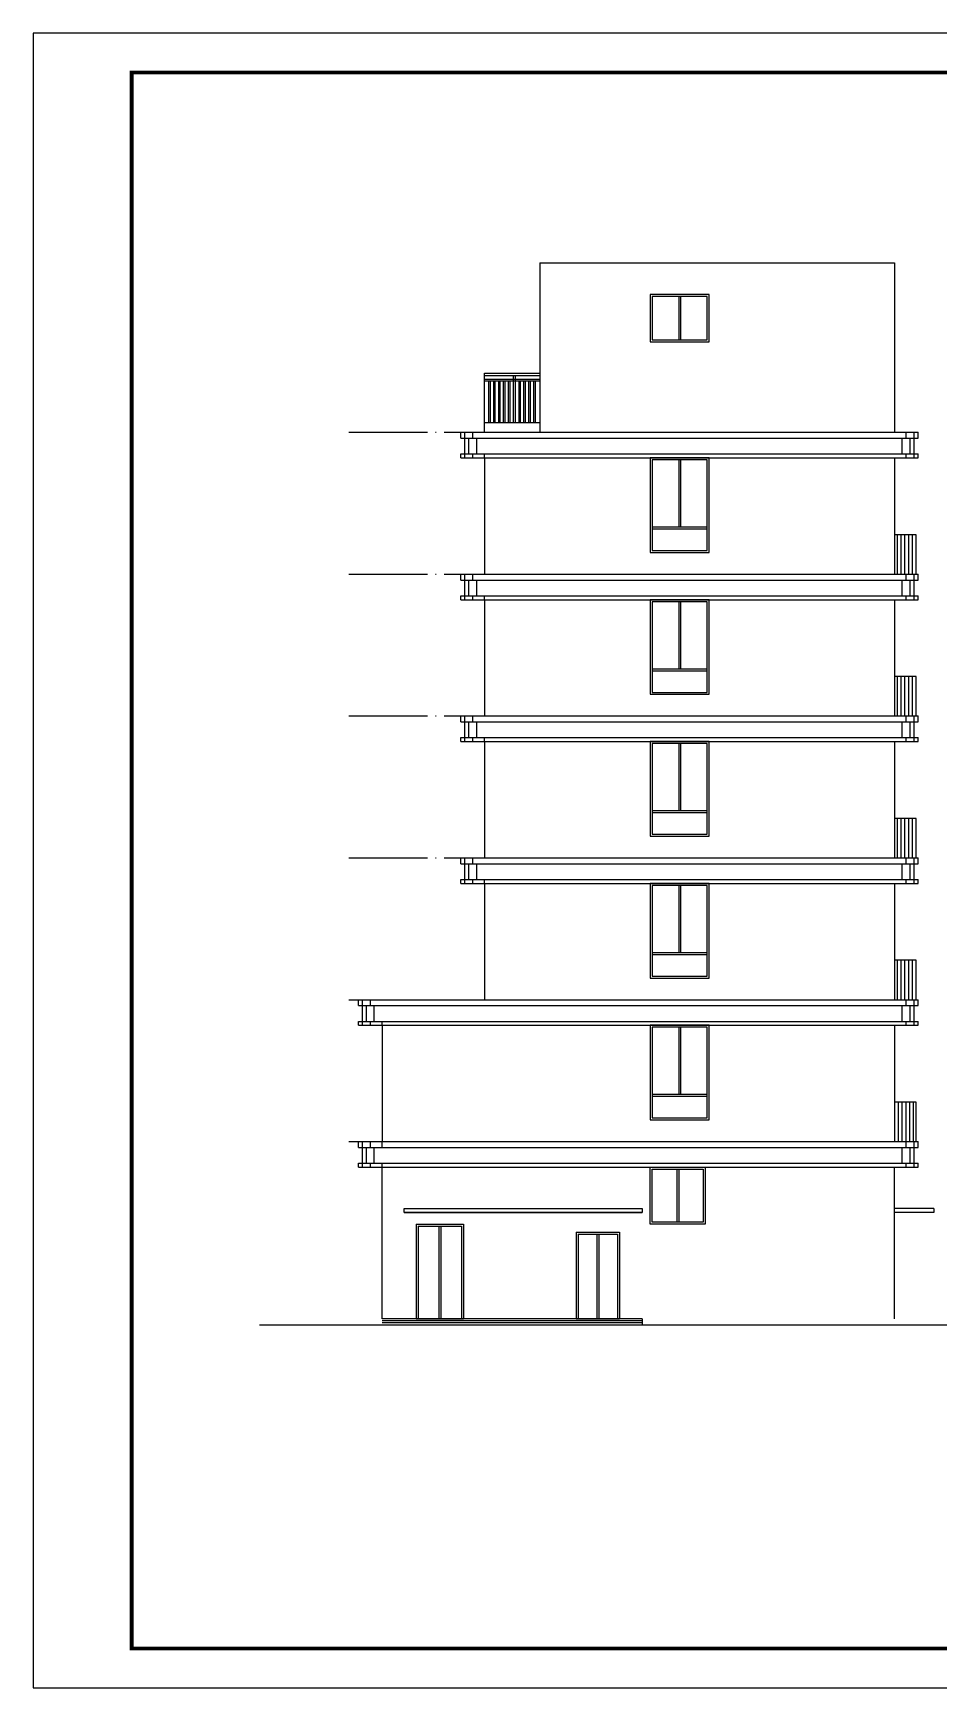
# Model space of a CAD drawing. Extents: x -1041549 to 749950, y -354245 to 17554.
# Drawn here: x -725907 to -702920, y -189936 to -147936 of the extents above; entities that cross this region are included whole.
import ezdxf

# ---------------------------------------------------------------- set-up
doc = ezdxf.new("R2010")
doc.units = 0
doc.header["$LTSCALE"] = 1000
doc.header["$MEASUREMENT"] = 0
doc.linetypes.add('DOTE', pattern=[2.42, 2, -0.2, 0.02, -0.2])
for name, color, linetype in [('a43', 43, 'Continuous'), ('DOTE', 1, 'Continuous'), ('PUB_TITLE', 4, 'Continuous')]:
    doc.layers.add(name, color=color, linetype=linetype)

# ---------------------------------------------------------------- blocks, each defined once
blk = doc.blocks.new('A$Cb2a1491b')
h = blk.add_hatch()
h.set_pattern_fill('LINE', color=8, scale=100, angle=90)
h.set_pattern_definition([(90, (1057989.68, 470275.95), (-95.25, 6e-15), [])])
h.paths.add_polyline_path([(14150, 0), (14150, 1000), (13600, 1000), (13600, 0)])
at = {"color": 2}
for p, q in [((0, 3600), (14200, 3600)), ((0, 3450), (0, 3600)), ((0, 3450), (14200, 3450)), ((100, 3050), (100, 3450)), ((14100, 3050), (14100, 3450)), ((14200, 3450), (14200, 3600)), ((0, 3050), (14200, 3050)), ((0, 2950), (0, 3050)), ((0, 2950), (14200, 2950)), ((14200, 2950), (14200, 3050))]:
    blk.add_line(p, q, dxfattribs=at)
at = {"color": 8}
for p, q in [((100, 3450), (100, 3600)), ((200, 3050), (200, 3450)), ((300, 3450), (300, 3600)), ((400, 3050), (400, 3450)), ((13800, 3050), (13800, 3450)), ((13900, 3450), (13900, 3600)), ((14000, 3050), (14000, 3450)), ((14100, 3450), (14100, 3600)), ((100, 2950), (100, 3050)), ((300, 2950), (300, 3050)), ((600, 2950), (600, 3050)), ((13900, 2950), (13900, 3050)), ((14100, 2950), (14100, 3050))]:
    blk.add_line(p, q, dxfattribs=at)
for p, q in [((600, 2950), (600, 0)), ((13600, 2950), (13600, 0))]:
    blk.add_line(p, q)
at = {"color": 4}
for p, q in [((8125, 2900), (8125, 1200)), ((8175, 2900), (8175, 1200)), ((7450, 1200), (8850, 1200)), ((7450, 1150), (8850, 1150))]:
    blk.add_line(p, q, dxfattribs=at)
at = {"color": 2}
blk.add_lwpolyline([(8900, 2950), (7400, 2950), (7400, 550), (8900, 550)], close=True, dxfattribs=at)
at = {"color": 4}
blk.add_lwpolyline([(8850, 2900), (7450, 2900), (7450, 600), (8850, 600)], close=True, dxfattribs=at)
at = {"color": 6}
blk.add_lwpolyline([(14150, 1000), (13600, 1000), (13600, 0), (14150, 0)], close=True, dxfattribs=at)
blk = doc.blocks.new('A$Ccf6f5267')
h = blk.add_hatch()
h.set_pattern_fill('LINE', color=8, scale=100, angle=90)
h.set_pattern_definition([(90, (1055389.68, 470275.95), (-95.25, 6e-15), [])])
h.paths.add_polyline_path([(11550, 0), (11550, 1000), (11000, 1000), (11000, 0)])
at = {"color": 2}
for p, q in [((0, 3600), (11600, 3600)), ((0, 3450), (0, 3600)), ((0, 3450), (11600, 3450)), ((100, 3050), (100, 3450)), ((11500, 3050), (11500, 3450)), ((11600, 3450), (11600, 3600)), ((0, 3050), (11600, 3050)), ((0, 2950), (0, 3050)), ((0, 2950), (11600, 2950)), ((11600, 2950), (11600, 3050))]:
    blk.add_line(p, q, dxfattribs=at)
at = {"color": 8}
for p, q in [((100, 3450), (100, 3600)), ((200, 3050), (200, 3450)), ((300, 3450), (300, 3600)), ((400, 3050), (400, 3450)), ((11200, 3050), (11200, 3450)), ((11300, 3450), (11300, 3600)), ((11400, 3050), (11400, 3450)), ((11500, 3450), (11500, 3600)), ((100, 2950), (100, 3050)), ((300, 2950), (300, 3050)), ((600, 2950), (600, 3050)), ((11300, 2950), (11300, 3050)), ((11500, 2950), (11500, 3050))]:
    blk.add_line(p, q, dxfattribs=at)
for p, q in [((600, 2950), (600, 0)), ((11000, 2950), (11000, 0))]:
    blk.add_line(p, q)
at = {"color": 4}
for p, q in [((5525, 2900), (5525, 1200)), ((5575, 2900), (5575, 1200)), ((4850, 1200), (6250, 1200)), ((4850, 1150), (6250, 1150))]:
    blk.add_line(p, q, dxfattribs=at)
at = {"color": 2}
blk.add_lwpolyline([(6300, 2950), (4800, 2950), (4800, 550), (6300, 550)], close=True, dxfattribs=at)
at = {"color": 4}
blk.add_lwpolyline([(6250, 2900), (4850, 2900), (4850, 600), (6250, 600)], close=True, dxfattribs=at)
at = {"color": 6}
blk.add_lwpolyline([(11550, 1000), (11000, 1000), (11000, 0), (11550, 0)], close=True, dxfattribs=at)

msp = doc.modelspace()

# ---------------------------------------------------------------- linework, layer by layer
for p, q in [((-713048.6, -153767.9), (-704048.6, -153767.9)), ((-713048.6, -153767.9), (-713048.6, -158067.9)), ((-704048.6, -153767.9), (-704048.6, -156567.9)), ((-714448.6, -158067.9), (-714448.6, -156567.9)), ((-704048.6, -156567.9), (-704048.6, -158067.9)), ((-716488.5, -177767.9), (-710448.6, -177767.9)), ((-716488.5, -177867.9), (-716488.5, -177767.9)), ((-716488.5, -177867.9), (-710448.6, -177867.9)), ((-710448.6, -177767.9), (-710448.6, -177867.9)), ((-703048.6, -177767.9), (-704048.6, -177767.9)), ((-703048.6, -177867.9), (-704048.6, -177867.9)), ((-703048.6, -177767.9), (-703048.6, -177867.9)), ((-710448.6, -180567.9), (-717048.6, -180567.9)), ((-710448.6, -180567.9), (-710448.6, -180717.9)), ((-720158, -180717.9), (-698581.9, -180717.9))]:
    msp.add_line(p, q)
at = {"color": 4}
for p, q in [((-709523.6, -154617.9), (-709523.6, -155717.9)), ((-709473.6, -154617.9), (-709473.6, -155717.9)), ((-709573.6, -176767.9), (-709573.6, -178117.7)), ((-709523.6, -176767.9), (-709523.6, -178117.7)), ((-716138.5, -178217.9), (-715038.5, -178217.9)), ((-716138.5, -178217.9), (-716138.5, -180567.9)), ((-715613.5, -178217.9), (-715613.5, -180567.9)), ((-715563.5, -178217.9), (-715563.5, -180567.9)), ((-715038.5, -178217.9), (-715038.5, -180567.9)), ((-712073.6, -178417.9), (-711073.6, -178417.9)), ((-712073.6, -178417.9), (-712073.6, -180567.9)), ((-711598.6, -178417.9), (-711598.6, -180567.9)), ((-711548.6, -178417.9), (-711548.6, -180567.9)), ((-711073.6, -178417.9), (-711073.6, -180567.9)), ((-715038.5, -180567.9), (-716138.5, -180567.9)), ((-711073.6, -180567.9), (-712073.6, -180567.9))]:
    msp.add_line(p, q, dxfattribs=at)
at = {"color": 2}
for p, q in [((-714448.6, -157817.9), (-713048.6, -157817.9)), ((-717648.6, -176067.9), (-703448.6, -176067.9)), ((-717648.6, -176217.9), (-717648.6, -176067.9)), ((-717648.6, -176217.9), (-703448.6, -176217.9)), ((-717548.6, -176617.9), (-717548.6, -176217.9)), ((-703548.6, -176617.9), (-703548.6, -176217.9)), ((-703448.6, -176217.9), (-703448.6, -176067.9)), ((-717648.6, -176617.9), (-703448.6, -176617.9)), ((-717648.6, -176717.9), (-717648.6, -176617.9)), ((-717648.6, -176717.9), (-703448.6, -176717.9)), ((-717048.6, -180567.9), (-717048.6, -176717.9)), ((-704048.6, -180567.9), (-704048.6, -176717.9)), ((-703448.6, -176717.9), (-703448.6, -176617.9)), ((-716188.5, -178167.9), (-714988.5, -178167.9)), ((-716188.5, -178167.9), (-716188.5, -180567.9)), ((-714988.5, -178167.9), (-714988.5, -180567.9)), ((-712123.6, -178367.9), (-711023.6, -178367.9)), ((-712123.6, -178367.9), (-712123.6, -180567.9)), ((-711023.6, -178367.9), (-711023.6, -180567.9)), ((-716188.5, -180567.9), (-714988.5, -180567.9)), ((-712123.6, -180567.9), (-711023.6, -180567.9))]:
    msp.add_line(p, q, dxfattribs=at)
at = {"color": 8}
for p, q in [((-717548.6, -176217.9), (-717548.6, -176067.9)), ((-717448.6, -176617.9), (-717448.6, -176217.9)), ((-717348.6, -176217.9), (-717348.6, -176067.9)), ((-717248.6, -176617.9), (-717248.6, -176217.9)), ((-717048.6, -176217.9), (-717048.6, -176067.9)), ((-703848.6, -176617.9), (-703848.6, -176217.9)), ((-703748.6, -176217.9), (-703748.6, -176067.9)), ((-703648.6, -176617.9), (-703648.6, -176217.9)), ((-703548.6, -176217.9), (-703548.6, -176067.9)), ((-717548.6, -176717.9), (-717548.6, -176617.9)), ((-717348.6, -176717.9), (-717348.6, -176617.9)), ((-717048.6, -176717.9), (-717048.6, -176617.9)), ((-703748.6, -176717.9), (-703748.6, -176617.9)), ((-703548.6, -176717.9), (-703548.6, -176617.9)), ((-710448.6, -180617.9), (-717048.6, -180617.9)), ((-710448.6, -180667.9), (-717048.6, -180667.9))]:
    msp.add_line(p, q, dxfattribs=at)
at = {"color": 2}
for points in [[(-708748.6, -154567.9), (-710248.6, -154567.9), (-710248.6, -155767.9), (-708748.6, -155767.9)], [(-710248.6, -176717.9), (-708848.6, -176717.9), (-708848.6, -178167.7), (-710248.6, -178167.7)]]:
    msp.add_lwpolyline(points, close=True, dxfattribs=at)
at = {"color": 4}
for points in [[(-708798.6, -154617.9), (-710198.6, -154617.9), (-710198.6, -155717.9), (-708798.6, -155717.9)], [(-710198.6, -176767.9), (-708898.6, -176767.9), (-708898.6, -178117.7), (-710198.6, -178117.7)]]:
    msp.add_lwpolyline(points, close=True, dxfattribs=at)
msp.add_lwpolyline([(-716488.5, -177767.9), (-710448.6, -177767.9), (-710448.6, -177867.9), (-716488.5, -177867.9)], close=True)
at = {"layer": 'a43'}
for points in [[(-714448.6, -156567.9), (-713048.6, -156567.9)], [(-714448.6, -156627.9), (-713048.6, -156627.9)], [(-713719.5, -157817.9), (-713719.5, -156627.9)], [(-713669.5, -156627.9), (-713669.5, -157817.9)], [(-714448.6, -156717.9), (-713048.6, -156717.9)], [(-713048.6, -156767.9), (-714448.6, -156767.9)], [(-714342, -157817.9), (-714342, -156767.9)], [(-714312, -156767.9), (-714312, -157817.9)], [(-714217, -157817.9), (-714217, -156767.9)], [(-714187, -156767.9), (-714187, -157817.9)], [(-714092, -157817.9), (-714092, -156767.9)], [(-714062, -156767.9), (-714062, -157817.9)], [(-713967, -157817.9), (-713967, -156767.9)], [(-713937, -156767.9), (-713937, -157817.9)], [(-713842, -157817.9), (-713842, -156767.9)], [(-713812, -156767.9), (-713812, -157817.9)], [(-713574.7, -157817.9), (-713574.7, -156767.9)], [(-713544.7, -156767.9), (-713544.7, -157817.9)], [(-713449.7, -157817.9), (-713449.7, -156767.9)], [(-713419.7, -156767.9), (-713419.7, -157817.9)], [(-713324.7, -157817.9), (-713324.7, -156767.9)], [(-713294.7, -156767.9), (-713294.7, -157817.9)], [(-713199.7, -157817.9), (-713199.7, -156767.9)], [(-713169.7, -156767.9), (-713169.7, -157817.9)]]:
    msp.add_lwpolyline(points, dxfattribs=at)
at = {"layer": 'DOTE', "linetype": 'DOTE'}
for p, q in [((-717896.3, -158067.9), (-703597.1, -158067.9)), ((-717896.3, -161667.9), (-703506.9, -161667.9)), ((-717896.3, -165267.9), (-703506.9, -165267.9)), ((-717896.3, -168867.9), (-703506.9, -168867.9)), ((-717896.3, -172467.9), (-703506.9, -172467.9)), ((-717896.3, -176067.9), (-703506.9, -176067.9))]:
    msp.add_line(p, q, dxfattribs=at)
at = {"layer": 'PUB_TITLE'}
msp.add_lwpolyline([(-725906.8, -189935.6), (-666506.8, -189935.6), (-666506.8, -147935.6), (-725906.8, -147935.6)], close=True, dxfattribs=at)
at = {"layer": 'PUB_TITLE', "const_width": 100}
msp.add_lwpolyline([(-723406.8, -188935.6), (-667506.8, -188935.6), (-667506.8, -148935.6), (-723406.8, -148935.6)], close=True, dxfattribs=at)

# ---------------------------------------------------------------- block references
for name, p in [('A$Ccf6f5267', (-715048.6, -161667.9)), ('A$Ccf6f5267', (-715048.6, -165267.9)), ('A$Ccf6f5267', (-715048.6, -168867.9)), ('A$Ccf6f5267', (-715048.6, -172467.9)), ('A$Cb2a1491b', (-717648.6, -176067.9))]:
    msp.add_blockref(name, p)

doc.saveas('drawing.dxf')
